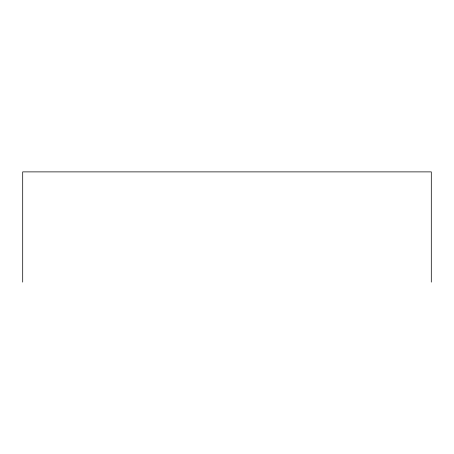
<?xml version="1.0" encoding="UTF-8"?>
<svg xmlns="http://www.w3.org/2000/svg" width="454" height="454" viewBox="0 0 454 454"><rect width="100%" height="100%" fill="white"/><g stroke="black" fill="none" stroke-linecap="round" stroke-linejoin="round"><path stroke-width="0.68" d="M431.3 282.116L431.3 171.884L22.7 171.884L22.7 282.116"/></g></svg>
